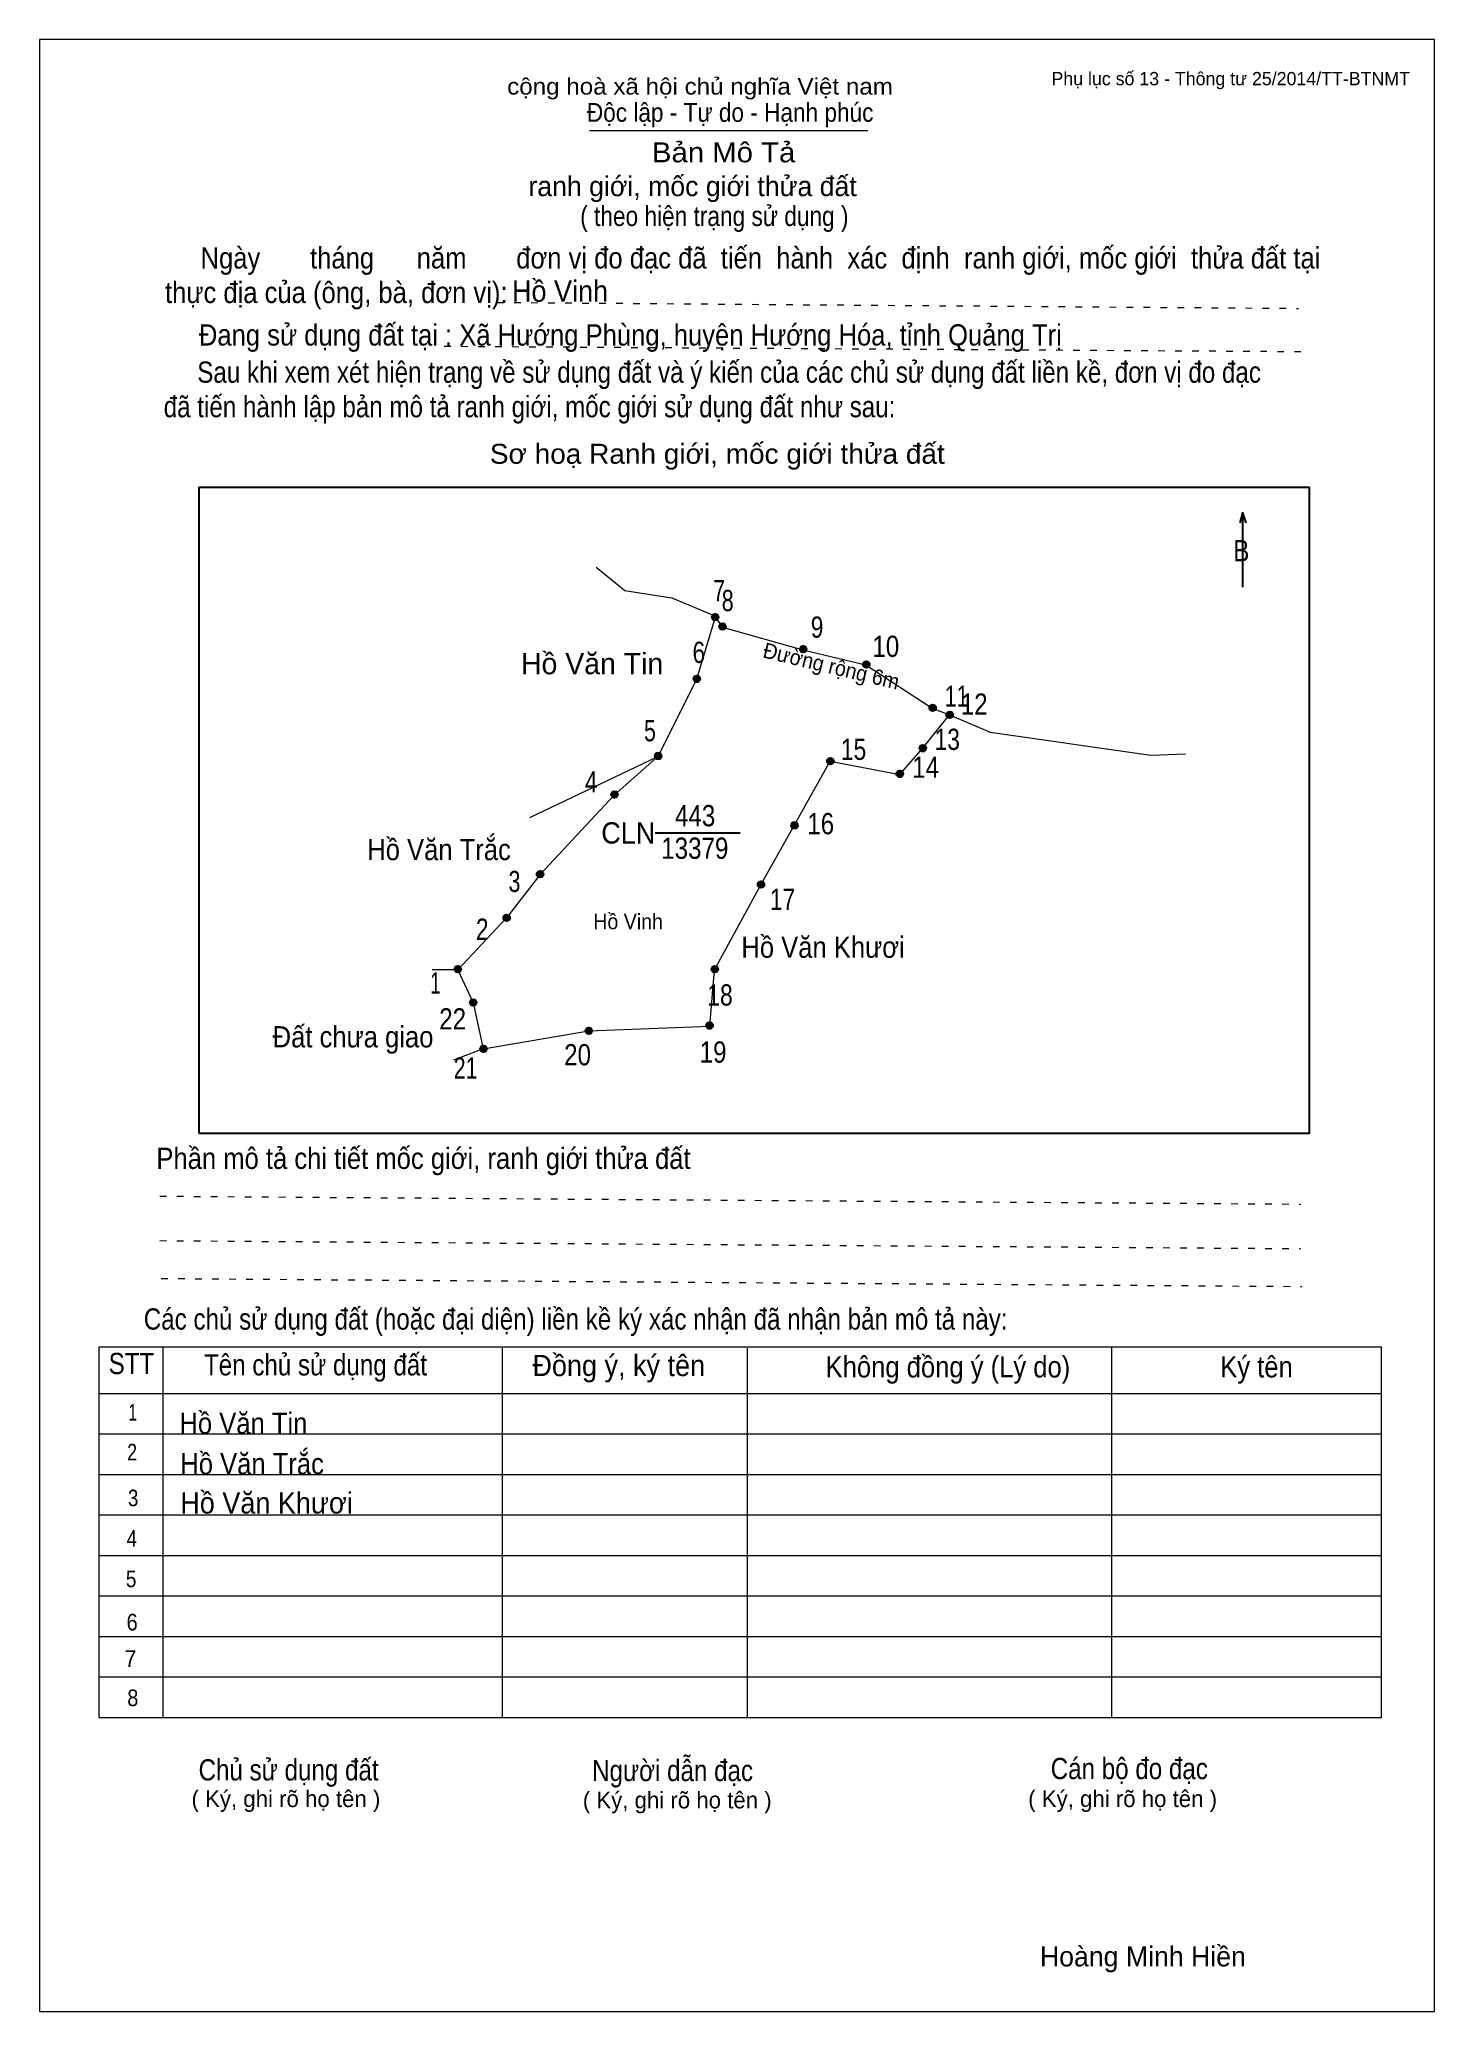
# Model space of a CAD drawing. Header units: centimetres. Extents: x 0 to 21, y 0 to 29.7.
import ezdxf
from ezdxf.enums import TextEntityAlignment as Align

# ---------------------------------------------------------------- set-up
doc = ezdxf.new("R2010")
doc.units = ezdxf.units.CM
doc.header["$LTSCALE"] = 0.13
doc.linetypes.add('DOTTED', pattern=[1.5, 0.3, -1.2])
for name, color, linetype, lineweight in [('1', 7, 'Continuous', 13), ('32', 7, 'Continuous', 25), ('33', 7, 'Continuous', 25), ('61', 7, 'Continuous', 13), ('62', 7, 'Continuous', 13)]:
    doc.layers.add(name, color=color, linetype=linetype, lineweight=lineweight)
for name, color, linetype in [('34', 7, 'Continuous'), ('45', 7, 'Continuous'), ('63', 7, 'Continuous')]:
    doc.layers.add(name, color=color, linetype=linetype)

msp = doc.modelspace()

# ---------------------------------------------------------------- hatches: boundary and pattern name
at = {"layer": '32'}
for points in [[(10.2205, 21, 1), (10.1205, 21, 1)], [(10.3331, 20.8592, 1), (10.2331, 20.8592, 1)], [(11.5462, 20.5162, 1), (11.4462, 20.5162, 1)], [(12.4964, 20.288, 1), (12.3964, 20.288, 1)], [(9.9444, 20.0688, 1), (9.8444, 20.0688, 1)], [(13.4953, 19.6349, 1), (13.3953, 19.6349, 1)], [(13.7521, 19.5301, 1), (13.6521, 19.5301, 1)], [(13.3476, 19.0246, 1), (13.2476, 19.0246, 1)], [(9.3643, 18.9086, 1), (9.2643, 18.9086, 1)], [(11.9554, 18.8313, 1), (11.8554, 18.8313, 1)], [(12.9995, 18.6379, 1), (12.8995, 18.6379, 1)], [(8.7069, 18.3285, 1), (8.6069, 18.3285, 1)], [(11.414, 17.8645, 1), (11.314, 17.8645, 1)], [(7.5854, 17.1297, 1), (7.4854, 17.1297, 1)], [(10.9112, 16.975, 1), (10.8112, 16.975, 1)], [(7.0827, 16.4723, 1), (6.9827, 16.4723, 1)], [(6.3479, 15.6988, 1), (6.2479, 15.6988, 1)], [(10.2151, 15.6988, 1), (10.1151, 15.6988, 1)], [(6.58, 15.1961, 1), (6.48, 15.1961, 1)], [(10.1378, 14.848, 1), (10.0378, 14.848, 1)], [(8.3202, 14.7707, 1), (8.2202, 14.7707, 1)], [(6.7346, 14.5, 1), (6.6346, 14.5, 1)]]:
    msp.add_hatch(color=256, dxfattribs=at).paths.add_polyline_path(points)

# ---------------------------------------------------------------- linework, layer by layer
at = {"layer": '1'}
msp.add_lwpolyline([(21, 0), (21, 29.7), (0, 29.7), (0, 0)], close=True, dxfattribs=at)
at = {"layer": '32'}
for centre in [(10.1705, 21), (10.2831, 20.8592), (11.4962, 20.5162), (12.4464, 20.288), (9.8944, 20.0688), (13.4453, 19.6349), (13.7021, 19.5301), (13.2976, 19.0246), (9.3143, 18.9086), (11.9054, 18.8313), (12.9495, 18.6379), (8.6569, 18.3285), (11.364, 17.8645), (7.5354, 17.1297), (10.8612, 16.975), (7.0327, 16.4723), (6.2979, 15.6988), (10.1651, 15.6988), (6.53, 15.1961), (10.0878, 14.848), (8.2702, 14.7707), (6.6846, 14.5)]:
    msp.add_circle(centre, 0.05, dxfattribs=at)
at = {"layer": '33'}
msp.add_line((9.27, 17.75), (10.55, 17.75), dxfattribs=at)
at = {"layer": '61'}
for p, q in [((7.38, 17.98), (9.31, 18.9)), ((6.3, 15.69), (5.91, 15.69)), ((6.68, 14.5), (6.23, 14.33))]:
    msp.add_line(p, q, dxfattribs=at)
for points in [[(8.38, 21.75), (8.81, 21.4), (9.52, 21.29), (10.14, 21.03), (10.17, 21)], [(10.17, 21), (9.89, 20.06), (9.31, 18.9)], [(10.17, 21), (10.28, 20.85), (11.49, 20.51), (12.44, 20.28), (13.44, 19.63), (13.7, 19.53)], [(12.95, 18.63), (13.29, 19.02), (13.7, 19.53)], [(13.7, 19.53), (14.31, 19.27), (16.73, 18.92), (17.25, 18.94)], [(9.31, 18.9), (8.65, 18.32), (7.53, 17.12), (7.03, 16.47), (6.3, 15.69)], [(6.68, 14.5), (8.27, 14.77), (10.09, 14.84), (10.16, 15.69), (10.86, 16.97), (11.36, 17.86), (11.9, 18.83), (12.95, 18.63)], [(6.3, 15.69), (6.53, 15.19), (6.68, 14.5)]]:
    msp.add_lwpolyline(points, dxfattribs=at)
at = {"layer": '62'}
for p, q in [((8.28, 28.33), (12.47, 28.33)), ((0.9, 10.01), (20.2, 10.01)), ((0.9, 4.43), (0.9, 10.01)), ((1.86, 4.43), (1.86, 10.01)), ((6.97, 4.43), (6.97, 9.99)), ((10.66, 4.43), (10.66, 9.99)), ((16.14, 4.43), (16.14, 10.01)), ((20.2, 4.43), (20.2, 10.01)), ((0.9, 9.31), (20.2, 9.31)), ((0.9, 8.7), (20.2, 8.7)), ((0.9, 8.09), (20.2, 8.09)), ((0.9, 7.48), (20.2, 7.48)), ((0.9, 6.87), (20.2, 6.87)), ((0.9, 6.26), (20.2, 6.26)), ((0.9, 5.65), (20.2, 5.65)), ((0.9, 5.04), (20.2, 5.04)), ((0.9, 4.43), (20.2, 4.43))]:
    msp.add_line(p, q, dxfattribs=at)
at = {"layer": '62', "linetype": 'DOTTED'}
for p, q in [((6.89, 25.74), (18.95, 25.65)), ((6.09, 25.08), (19.04, 25)), ((1.81, 12.28), (18.98, 12.16)), ((1.81, 11.61), (18.98, 11.49)), ((1.83, 11.04), (19, 10.92))]:
    msp.add_line(p, q, dxfattribs=at)
at = {"layer": '62', "lineweight": 25}
for p, q in [((18.11, 22.58), (18.11, 21.45)), ((18.11, 22.57), (18.07, 22.42)), ((18.11, 22.57), (18.16, 22.42))]:
    msp.add_line(p, q, dxfattribs=at)
msp.add_lwpolyline([(2.4, 13.23), (19.12, 13.23), (19.12, 22.95), (2.4, 22.95)], close=True, dxfattribs=at)

# ---------------------------------------------------------------- texts
at = {"layer": '32'}
for s, width, p in [('7', 0.75, (10.23, 21.24)), ('8', 0.75, (10.36, 21.09)), ('9', 0.8, (11.705, 20.69)), ('6', 0.8, (9.925, 20.31)), ('10', 0.85, (12.74, 20.4)), ('11', 0.75, (13.805, 19.65)), ('12', 0.85, (14.07, 19.53)), ('5', 0.75, (9.19, 19.13)), ('13', 0.8, (13.665, 19)), ('15', 0.8, (12.255, 18.85)), ('14', 0.85, (13.34, 18.58)), ('4', 0.8, (8.305, 18.36)), ('16', 0.85, (11.76, 17.73)), ('3', 0.75, (7.15, 16.86)), ('17', 0.8, (11.185, 16.59)), ('2', 0.8, (6.665, 16.14)), ('1', 0.65, (5.96, 15.33)), ('18', 0.8, (10.245, 15.15)), ('22', 0.85, (6.22, 14.79)), ('20', 0.85, (8.1, 14.25)), ('19', 0.85, (10.14, 14.29)), ('21', 0.75, (6.415, 14.05))]:
    msp.add_text(s, height=0.32, dxfattribs=dict(at, width=width)).set_placement(p, align=Align.CENTER)
at = {"layer": '33'}
msp.add_text(' Hồ Văn Tin', height=0.32, dxfattribs=at).set_placement((8.26, 20.14), align=Align.CENTER)
for s, width, p in [('443', 0.85, (9.87, 17.85)), ('Hồ Văn Trắc', 0.9, (6.015, 17.34)), ('13379', 0.85, (9.865, 17.36)), ('Hồ Văn Khươi', 0.9, (11.795, 15.87)), ('Đất chưa giao', 0.9, (4.72, 14.52))]:
    msp.add_text(s, height=0.32, dxfattribs=dict(at, width=width)).set_placement(p, align=Align.CENTER)
at = {"layer": '33', "width": 0.95}
msp.add_text('CLN', height=0.32, dxfattribs=at).set_placement((9.27, 17.59), align=Align.RIGHT)
at = {"layer": '34'}
for s, width, p in [(' Hồ Vinh', 0.95, (7, 25.75)), (' Hồ Văn Tin', 0.9, (2, 8.7)), ('Hồ Văn Trắc', 0.9, (2.12, 8.09)), ('Hồ Văn Khươi', 0.95, (2.12, 7.5))]:
    msp.add_text(s, height=0.32, dxfattribs=dict(at, width=width)).set_placement(p)
at = {"layer": '45', "width": 0.95}
msp.add_text('Đường rộng 6m', height=0.2318, rotation=346.504, dxfattribs=at).set_placement((11.893, 20.1513), align=Align.CENTER)
msp.add_text(' Hồ Vinh', height=0.232, dxfattribs=at).set_placement((8.82, 16.3), align=Align.CENTER)
at = {"layer": '62'}
for s, height, width, p in [('cộng hoà xã hội chủ nghĩa Việt nam', 0.2474, 1.1, (7.04, 28.87)), ('Độc lập - Tự do - Hạnh phúc', 0.2828, 0.9, (8.24, 28.46)), ('Bản Mô Tả', 0.3, 1.1, (9.22, 27.85)), ('( theo hiện trạng sử dụng )', 0.3, 0.85, (8.14, 26.89)), ('     Ngày       tháng      năm       đơn vị đo đạc đã  tiến  hành  xác  định  ranh giới, mốc giới  thửa đất tại ', 0.32, 0.9, (1.89, 26.25)), ('thực địa của (ông, bà, đơn vị): ', 0.32, 0.9, (1.89, 25.73)), ('Đang sử dụng đất tại : Xã Hướng Phùng, huyện Hướng Hóa, tỉnh Quảng Trị', 0.32, 0.9, (2.4, 25.09)), ('     Sau khi xem xét hiện trạng về sử dụng đất và ý kiến của các chủ sử dụng đất liền kề, đơn vị đo đạc ', 0.32, 0.85, (1.87, 24.53)), ('đã tiến hành lập bản mô tả ranh giới, mốc giới sử dụng đất như sau:', 0.32, 0.85, (1.87, 24.01)), ('Sơ hoạ Ranh giới, mốc giới thửa đất', 0.3, 1.05, (6.78, 23.31)), ('B', 0.32, 0.85, (17.97, 21.84)), ('Phần mô tả chi tiết mốc giới, ranh giới thửa đất ', 0.32, 0.9, (1.76, 12.69)), ('Các chủ sử dụng đất (hoặc đại diện) liền kề ký xác nhận đã nhận bản mô tả này:', 0.32, 0.85, (1.57, 10.27))]:
    msp.add_text(s, height=height, dxfattribs=dict(at, width=width)).set_placement(p)
msp.add_text('ranh giới, mốc giới thửa đất', height=0.3, dxfattribs=at).set_placement((7.36, 27.34))
for s, height, width, p in [('STT', 0.32, 0.85, (1.385, 9.6)), ('Tên chủ sử dụng đất', 0.32, 0.85, (4.155, 9.58)), ('Đồng ý, ký tên', 0.32, 0.95, (8.72, 9.57)), ('Không đồng ý (Lý do)', 0.32, 0.9, (13.675, 9.55)), ('Ký tên', 0.32, 0.9, (18.32, 9.55)), ('1', 0.25, 0.7, (1.405, 8.9)), ('2', 0.25, 0.8, (1.395, 8.3)), ('3', 0.25, 0.85, (1.41, 7.61)), ('4', 0.25, 0.85, (1.39, 7)), ('5', 0.25, 0.85, (1.38, 6.39)), ('6', 0.25, 0.9, (1.395, 5.74)), ('7', 0.25, 0.95, (1.37, 5.19)), ('8', 0.25, 0.9, (1.405, 4.6)), ('Người dẫn đạc', 0.32, 0.85, (9.53, 3.47)), ('Chủ sử dụng đất', 0.32, 0.85, (3.75, 3.48)), ('Cán bộ đo đạc', 0.32, 0.85, (16.405, 3.5))]:
    msp.add_text(s, height=height, dxfattribs=dict(at, width=width)).set_placement(p, align=Align.CENTER)
for p in [(3.71, 3.08), (9.6, 3.06), (16.305, 3.08)]:
    msp.add_text('( Ký, ghi rõ họ tên )', height=0.25, dxfattribs=at).set_placement(p, align=Align.CENTER)
at = {"layer": '63'}
msp.add_text('Phụ lục số 13 - Thông tư 25/2014/TT-BTNMT', height=0.2, dxfattribs=at).set_placement((20.63, 29.01), align=Align.RIGHT)
msp.add_text('Hoàng Minh Hiền', height=0.3, dxfattribs=at).set_placement((16.61, 0.68), align=Align.CENTER)

doc.saveas('drawing.dxf')
